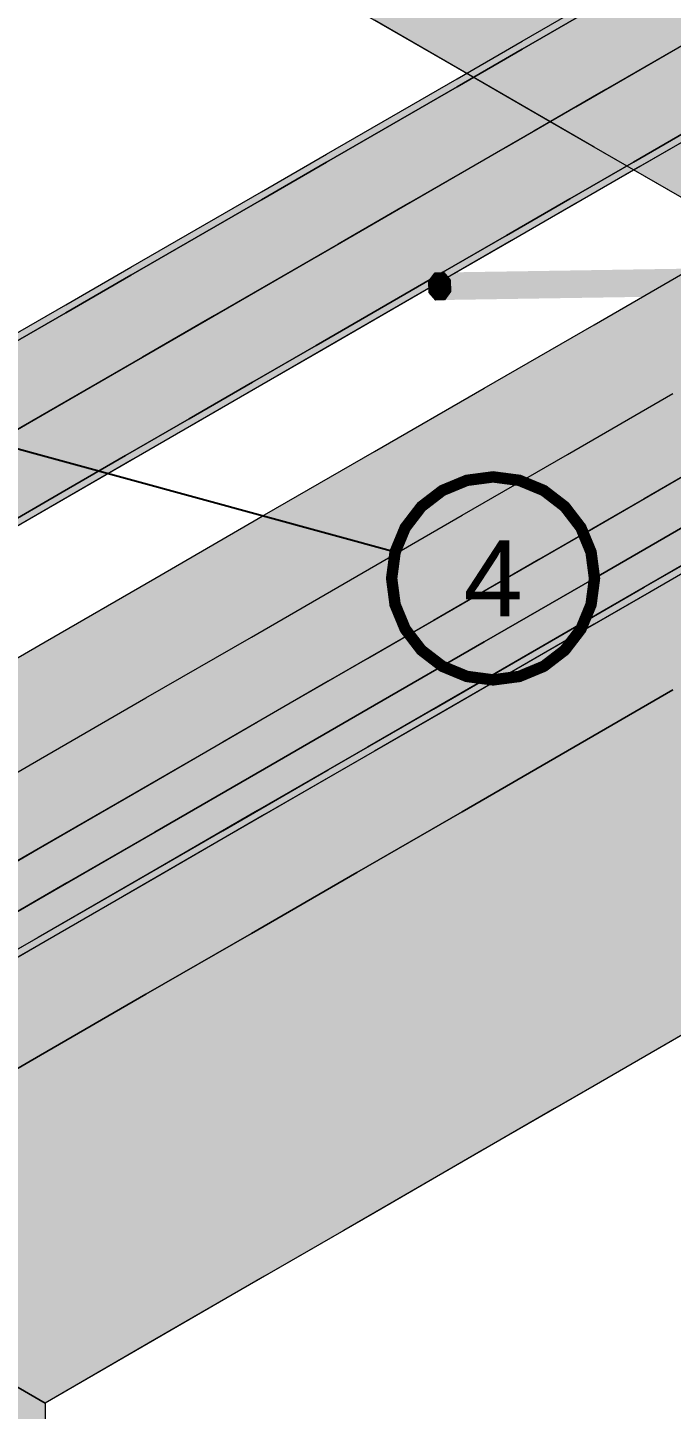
# Model space of a CAD drawing. Header units: metres. Extents: x 349021 to 349543, y 9281040 to 9281959.
# Drawn here: x 349207.311 to 349207.565, y 9281043.532 to 9281044.077 of the extents above; entities that cross this region are included whole.
import ezdxf
from ezdxf.enums import TextEntityAlignment as Align

# ---------------------------------------------------------------- set-up
doc = ezdxf.new("R2010")
doc.units = ezdxf.units.M
doc.header["$LTSCALE"] = 0.25
doc.layers.add('ISO-3D', color=7, linetype='CONTINUOUS', lineweight=13)
doc.layers.add('ISO-3D-ARISTAS', color=250, linetype='CONTINUOUS', lineweight=13)
doc.layers.add('LLAMADAS-NUM', color=30, linetype='CONTINUOUS', lineweight=25, true_color=0xc05014)
doc.styles.get("Standard").update_dxf_attribs({"font": 'arial.ttf'})

msp = doc.modelspace()

# ---------------------------------------------------------------- linework, layer by layer
at = {"layer": 'ISO-3D', "true_color": 0x9e9d98}
for points in [[(349207.47596, 9281044.06397), (349207.43441, 9281044.08797), (349207.47596, 9281044.10897), (349207.43441, 9281044.13297)], [(349207.55908, 9281044.06099), (349207.51752, 9281044.08498), (349207.55908, 9281044.10599), (349207.51752, 9281044.12998)], [(349207.51752, 9281044.03998), (349207.47596, 9281044.06397), (349207.51752, 9281044.08498), (349207.47596, 9281044.10897)], [(349207.60063, 9281044.037), (349207.55908, 9281044.06099), (349207.60063, 9281044.082), (349207.55908, 9281044.10599)], [(349207.55908, 9281044.01599), (349207.51752, 9281044.03998), (349207.55908, 9281044.06099), (349207.51752, 9281044.08498)], [(349207.60063, 9281043.992), (349207.55908, 9281044.01599), (349207.60063, 9281044.037), (349207.55908, 9281044.06099)], [(349207.3183, 9281043.49), (349207.28943, 9281043.50667), (349207.3183, 9281043.535), (349207.28943, 9281043.55167)]]:
    msp.add_solid(points, dxfattribs=at)
at = {"layer": 'ISO-3D', "true_color": 0xb0aea8}
for points in [[(349207.55646, 9281044.0925), (349207.52398, 9281044.07375), (349207.51316, 9281044.1175), (349207.48068, 9281044.09875)], [(349207.63224, 9281044.08625), (349207.59976, 9281044.0675), (349207.58893, 9281044.11125), (349207.55646, 9281044.0925)], [(349207.52398, 9281044.07375), (349207.49151, 9281044.055), (349207.48068, 9281044.09875), (349207.44821, 9281044.08)], [(349207.59976, 9281044.0675), (349207.56728, 9281044.04875), (349207.55646, 9281044.0925), (349207.52398, 9281044.07375)], [(349207.56728, 9281044.04875), (349207.53481, 9281044.03), (349207.52398, 9281044.07375), (349207.49151, 9281044.055)], [(349207.61058, 9281044.02375), (349207.57811, 9281044.005), (349207.56728, 9281044.04875), (349207.53481, 9281044.03)], [(349207.60698, 9281043.96833), (349207.56368, 9281043.94333), (349207.57811, 9281043.985), (349207.53481, 9281043.96)], [(349207.63584, 9281043.95167), (349207.59254, 9281043.92667), (349207.60698, 9281043.96833), (349207.56368, 9281043.94333)], [(349207.56368, 9281043.94333), (349207.52037, 9281043.91833), (349207.53481, 9281043.96), (349207.49151, 9281043.935)], [(349207.59254, 9281043.92667), (349207.54924, 9281043.90167), (349207.56368, 9281043.94333), (349207.52037, 9281043.91833)], [(349207.52037, 9281043.91833), (349207.47707, 9281043.89333), (349207.49151, 9281043.935), (349207.44821, 9281043.91)], [(349207.59614, 9281043.91541), (349207.55458, 9281043.89142), (349207.56589, 9281043.93287), (349207.52434, 9281043.90888)], [(349207.62141, 9281043.91), (349207.57811, 9281043.885), (349207.59254, 9281043.92667), (349207.54924, 9281043.90167)], [(349207.54924, 9281043.90167), (349207.50594, 9281043.87667), (349207.52037, 9281043.91833), (349207.47707, 9281043.89333)], [(349207.47707, 9281043.89333), (349207.43377, 9281043.86833), (349207.44821, 9281043.91), (349207.4049, 9281043.885)], [(349207.55458, 9281043.89142), (349207.51303, 9281043.86742), (349207.52434, 9281043.90888), (349207.48278, 9281043.88489)], [(349207.57811, 9281043.885), (349207.53481, 9281043.86), (349207.54924, 9281043.90167), (349207.50594, 9281043.87667)], [(349207.50594, 9281043.87667), (349207.46264, 9281043.85167), (349207.47707, 9281043.89333), (349207.43377, 9281043.86833)], [(349207.43377, 9281043.86833), (349207.39047, 9281043.84333), (349207.4049, 9281043.885), (349207.3616, 9281043.86)], [(349207.51303, 9281043.86742), (349207.47147, 9281043.84343), (349207.48278, 9281043.88489), (349207.44122, 9281043.86089)], [(349207.59889, 9281043.8789), (349207.55733, 9281043.8549), (349207.59614, 9281043.88048), (349207.55458, 9281043.85649)], [(349207.53481, 9281043.86), (349207.49151, 9281043.835), (349207.50594, 9281043.87667), (349207.46264, 9281043.85167)], [(349207.46264, 9281043.85167), (349207.41934, 9281043.82667), (349207.43377, 9281043.86833), (349207.39047, 9281043.84333)], [(349207.39047, 9281043.84333), (349207.34717, 9281043.81833), (349207.3616, 9281043.86), (349207.3183, 9281043.835)], [(349207.47147, 9281043.84343), (349207.42991, 9281043.81944), (349207.44122, 9281043.86089), (349207.39967, 9281043.8369)], [(349207.49151, 9281043.835), (349207.44821, 9281043.81), (349207.46264, 9281043.85167), (349207.41934, 9281043.82667)], [(349207.55733, 9281043.8549), (349207.51578, 9281043.83091), (349207.55458, 9281043.85649), (349207.51303, 9281043.8325)], [(349207.41934, 9281043.82667), (349207.37604, 9281043.80167), (349207.39047, 9281043.84333), (349207.34717, 9281043.81833)], [(349207.42991, 9281043.81944), (349207.38836, 9281043.79545), (349207.39967, 9281043.8369), (349207.35811, 9281043.81291)], [(349207.34717, 9281043.81833), (349207.30387, 9281043.79333), (349207.3183, 9281043.835), (349207.275, 9281043.81)], [(349207.51578, 9281043.83091), (349207.47422, 9281043.80692), (349207.51303, 9281043.8325), (349207.47147, 9281043.80851)], [(349207.44821, 9281043.81), (349207.4049, 9281043.785), (349207.41934, 9281043.82667), (349207.37604, 9281043.80167)], [(349207.37604, 9281043.80167), (349207.33274, 9281043.77667), (349207.34717, 9281043.81833), (349207.30387, 9281043.79333)], [(349207.60576, 9281043.79303), (349207.5642, 9281043.76904), (349207.56589, 9281043.81605), (349207.52434, 9281043.79205)], [(349207.38836, 9281043.79545), (349207.3468, 9281043.77145), (349207.35811, 9281043.81291), (349207.31656, 9281043.78892)], [(349207.47422, 9281043.80692), (349207.43266, 9281043.78293), (349207.47147, 9281043.80851), (349207.42991, 9281043.78451)], [(349207.4049, 9281043.785), (349207.3616, 9281043.76), (349207.37604, 9281043.80167), (349207.33274, 9281043.77667)], [(349207.33274, 9281043.77667), (349207.29809, 9281043.75667), (349207.30387, 9281043.79333), (349207.26923, 9281043.77333)], [(349207.5642, 9281043.76904), (349207.52265, 9281043.74504), (349207.52434, 9281043.79205), (349207.48278, 9281043.76806)], [(349207.64562, 9281043.77001), (349207.60407, 9281043.74602), (349207.60576, 9281043.79303), (349207.5642, 9281043.76904)], [(349207.3468, 9281043.77145), (349207.30525, 9281043.74746), (349207.31656, 9281043.78892), (349207.275, 9281043.76492)], [(349207.43266, 9281043.78293), (349207.39111, 9281043.75893), (349207.42991, 9281043.78451), (349207.38836, 9281043.76052)], [(349207.3616, 9281043.76), (349207.32696, 9281043.74), (349207.33274, 9281043.77667), (349207.29809, 9281043.75667)], [(349207.52265, 9281043.74504), (349207.48109, 9281043.72105), (349207.48278, 9281043.76806), (349207.44122, 9281043.74407)], [(349207.60407, 9281043.74602), (349207.56251, 9281043.72203), (349207.5642, 9281043.76904), (349207.52265, 9281043.74504)], [(349207.39111, 9281043.75893), (349207.34955, 9281043.73494), (349207.38836, 9281043.76052), (349207.3468, 9281043.73653)], [(349207.32696, 9281043.74), (349207.29232, 9281043.72), (349207.29809, 9281043.75667), (349207.26345, 9281043.73667)], [(349207.48109, 9281043.72105), (349207.43953, 9281043.69706), (349207.44122, 9281043.74407), (349207.39967, 9281043.72008)], [(349207.56251, 9281043.72203), (349207.52096, 9281043.69804), (349207.52265, 9281043.74504), (349207.48109, 9281043.72105)], [(349207.64393, 9281043.723), (349207.60238, 9281043.69901), (349207.60407, 9281043.74602), (349207.56251, 9281043.72203)], [(349207.34955, 9281043.73494), (349207.308, 9281043.71095), (349207.3468, 9281043.73653), (349207.30525, 9281043.71254)], [(349207.52096, 9281043.69804), (349207.4794, 9281043.67404), (349207.48109, 9281043.72105), (349207.43953, 9281043.69706)], [(349207.60238, 9281043.69901), (349207.56082, 9281043.67502), (349207.56251, 9281043.72203), (349207.52096, 9281043.69804)], [(349207.43953, 9281043.69706), (349207.39798, 9281043.67307), (349207.39967, 9281043.72008), (349207.35811, 9281043.69608)], [(349207.39798, 9281043.67307), (349207.35642, 9281043.64908), (349207.35811, 9281043.69608), (349207.31656, 9281043.67209)], [(349207.4794, 9281043.67404), (349207.43784, 9281043.65005), (349207.43953, 9281043.69706), (349207.39798, 9281043.67307)], [(349207.56082, 9281043.67502), (349207.51927, 9281043.65103), (349207.52096, 9281043.69804), (349207.4794, 9281043.67404)], [(349207.35642, 9281043.64908), (349207.31487, 9281043.62508), (349207.31656, 9281043.67209), (349207.275, 9281043.6481)], [(349207.43784, 9281043.65005), (349207.39629, 9281043.62606), (349207.39798, 9281043.67307), (349207.35642, 9281043.64908)], [(349207.51927, 9281043.65103), (349207.47771, 9281043.62703), (349207.4794, 9281043.67404), (349207.43784, 9281043.65005)], [(349207.47771, 9281043.62703), (349207.43615, 9281043.60304), (349207.43784, 9281043.65005), (349207.39629, 9281043.62606)], [(349207.31487, 9281043.62508), (349207.27672, 9281043.60306), (349207.275, 9281043.6481), (349207.23685, 9281043.62607)], [(349207.39629, 9281043.62606), (349207.35473, 9281043.60207), (349207.35642, 9281043.64908), (349207.31487, 9281043.62508)], [(349207.35473, 9281043.60207), (349207.31658, 9281043.58004), (349207.31487, 9281043.62508), (349207.27672, 9281043.60306)], [(349207.43615, 9281043.60304), (349207.3946, 9281043.57905), (349207.39629, 9281043.62606), (349207.35473, 9281043.60207)], [(349207.31658, 9281043.58004), (349207.27844, 9281043.55802), (349207.27672, 9281043.60306), (349207.23857, 9281043.58103)], [(349207.3946, 9281043.57905), (349207.35645, 9281043.55702), (349207.35473, 9281043.60207), (349207.31658, 9281043.58004)], [(349207.35645, 9281043.55702), (349207.3183, 9281043.535), (349207.31658, 9281043.58004), (349207.27844, 9281043.55802)]]:
    msp.add_solid(points, dxfattribs=at)
at = {"layer": 'ISO-3D', "true_color": 0x2b2e35}
for points in [[(349207.5731, 9281044.08957), (349207.54737, 9281044.07472), (349207.55798, 9281044.0983), (349207.53225, 9281044.08345)], [(349207.59097, 9281044.08243), (349207.56525, 9281044.06757), (349207.57447, 9281044.09195), (349207.54875, 9281044.0771)], [(349207.54875, 9281044.0771), (349207.52302, 9281044.06225), (349207.53225, 9281044.08662), (349207.50653, 9281044.07177)], [(349207.58822, 9281044.08084), (349207.5625, 9281044.06599), (349207.5731, 9281044.08957), (349207.54737, 9281044.07472)], [(349207.54737, 9281044.07472), (349207.52165, 9281044.05987), (349207.53225, 9281044.08345), (349207.50653, 9281044.0686)], [(349207.56525, 9281044.06757), (349207.53952, 9281044.05272), (349207.54875, 9281044.0771), (349207.52302, 9281044.06225)], [(349207.52302, 9281044.06225), (349207.4973, 9281044.04739), (349207.50653, 9281044.07177), (349207.4808, 9281044.05692)], [(349207.5625, 9281044.06599), (349207.53677, 9281044.05113), (349207.54737, 9281044.07472), (349207.52165, 9281044.05987)], [(349207.52165, 9281044.05987), (349207.49592, 9281044.04501), (349207.50653, 9281044.0686), (349207.4808, 9281044.05374)], [(349207.53677, 9281044.05113), (349207.51105, 9281044.03628), (349207.52165, 9281044.05987), (349207.49592, 9281044.04501)], [(349207.53952, 9281044.05272), (349207.5138, 9281044.03787), (349207.52302, 9281044.06225), (349207.4973, 9281044.04739)], [(349207.4973, 9281044.04739), (349207.47157, 9281044.03254), (349207.4808, 9281044.05692), (349207.45508, 9281044.04207)], [(349207.49592, 9281044.04501), (349207.4702, 9281044.03016), (349207.4808, 9281044.05374), (349207.45508, 9281044.03889)], [(349207.51105, 9281044.03628), (349207.48532, 9281044.02143), (349207.49592, 9281044.04501), (349207.4702, 9281044.03016)], [(349207.5138, 9281044.03787), (349207.48807, 9281044.02302), (349207.4973, 9281044.04739), (349207.47157, 9281044.03254)], [(349207.47157, 9281044.03254), (349207.44585, 9281044.01769), (349207.45508, 9281044.04207), (349207.42935, 9281044.02721)], [(349207.4702, 9281044.03016), (349207.44447, 9281044.01531), (349207.45508, 9281044.03889), (349207.42935, 9281044.02404)], [(349207.57811, 9281044.0369), (349207.55308, 9281044.02245), (349207.57536, 9281044.03849), (349207.55033, 9281044.02404)], [(349207.48807, 9281044.02302), (349207.46235, 9281044.00816), (349207.47157, 9281044.03254), (349207.44585, 9281044.01769)], [(349207.44585, 9281044.01769), (349207.42012, 9281044.00284), (349207.42935, 9281044.02721), (349207.40363, 9281044.01236)], [(349207.48532, 9281044.02143), (349207.4596, 9281044.00658), (349207.4702, 9281044.03016), (349207.44447, 9281044.01531)], [(349207.44447, 9281044.01531), (349207.41875, 9281044.00046), (349207.42935, 9281044.02404), (349207.40363, 9281044.00919)], [(349207.55308, 9281044.02245), (349207.52805, 9281044.008), (349207.55033, 9281044.02404), (349207.5253, 9281044.00959)], [(349207.4596, 9281044.00658), (349207.43387, 9281043.99172), (349207.44447, 9281044.01531), (349207.41875, 9281044.00046)], [(349207.46235, 9281044.00816), (349207.43662, 9281043.99331), (349207.44585, 9281044.01769), (349207.42012, 9281044.00284)], [(349207.42012, 9281044.00284), (349207.3944, 9281043.98798), (349207.40363, 9281044.01236), (349207.3779, 9281043.99751)], [(349207.52805, 9281044.008), (349207.50302, 9281043.99355), (349207.5253, 9281044.00959), (349207.50027, 9281043.99513)], [(349207.41875, 9281044.00046), (349207.39302, 9281043.9856), (349207.40363, 9281044.00919), (349207.3779, 9281043.99433)], [(349207.43387, 9281043.99172), (349207.40815, 9281043.97687), (349207.41875, 9281044.00046), (349207.39302, 9281043.9856)], [(349207.43662, 9281043.99331), (349207.4109, 9281043.97846), (349207.42012, 9281044.00284), (349207.3944, 9281043.98798)], [(349207.3944, 9281043.98798), (349207.36867, 9281043.97313), (349207.3779, 9281043.99751), (349207.35218, 9281043.98266)], [(349207.39302, 9281043.9856), (349207.3673, 9281043.97075), (349207.3779, 9281043.99433), (349207.35218, 9281043.97948)], [(349207.50302, 9281043.99355), (349207.47799, 9281043.9791), (349207.50027, 9281043.99513), (349207.47524, 9281043.98068)], [(349207.4109, 9281043.97846), (349207.38517, 9281043.96361), (349207.3944, 9281043.98798), (349207.36867, 9281043.97313)], [(349207.36867, 9281043.97313), (349207.34295, 9281043.95828), (349207.35218, 9281043.98266), (349207.32645, 9281043.9678)], [(349207.40815, 9281043.97687), (349207.38242, 9281043.96202), (349207.39302, 9281043.9856), (349207.3673, 9281043.97075)], [(349207.3673, 9281043.97075), (349207.34157, 9281043.9559), (349207.35218, 9281043.97948), (349207.32645, 9281043.96463)], [(349207.47799, 9281043.9791), (349207.45296, 9281043.96464), (349207.47524, 9281043.98068), (349207.45021, 9281043.96623)], [(349207.38517, 9281043.96361), (349207.35945, 9281043.94875), (349207.36867, 9281043.97313), (349207.34295, 9281043.95828)], [(349207.34295, 9281043.95828), (349207.31722, 9281043.94343), (349207.32645, 9281043.9678), (349207.30073, 9281043.95295)], [(349207.38242, 9281043.96202), (349207.3567, 9281043.94717), (349207.3673, 9281043.97075), (349207.34157, 9281043.9559)], [(349207.45296, 9281043.96464), (349207.42793, 9281043.95019), (349207.45021, 9281043.96623), (349207.42518, 9281043.95178)], [(349207.34157, 9281043.9559), (349207.31585, 9281043.94105), (349207.32645, 9281043.96463), (349207.30073, 9281043.94978)], [(349207.3567, 9281043.94717), (349207.33097, 9281043.93231), (349207.34157, 9281043.9559), (349207.31585, 9281043.94105)], [(349207.35945, 9281043.94875), (349207.33372, 9281043.9339), (349207.34295, 9281043.95828), (349207.31722, 9281043.94343)], [(349207.31722, 9281043.94343), (349207.2915, 9281043.92857), (349207.30073, 9281043.95295), (349207.275, 9281043.9381)], [(349207.31585, 9281043.94105), (349207.29012, 9281043.92619), (349207.30073, 9281043.94978), (349207.275, 9281043.93492)], [(349207.42793, 9281043.95019), (349207.4029, 9281043.93574), (349207.42518, 9281043.95178), (349207.40015, 9281043.93733)], [(349207.33097, 9281043.93231), (349207.30525, 9281043.91746), (349207.31585, 9281043.94105), (349207.29012, 9281043.92619)], [(349207.33372, 9281043.9339), (349207.308, 9281043.91905), (349207.31722, 9281043.94343), (349207.2915, 9281043.92857)], [(349207.4029, 9281043.93574), (349207.37787, 9281043.92129), (349207.40015, 9281043.93733), (349207.37512, 9281043.92288)], [(349207.37787, 9281043.92129), (349207.35284, 9281043.90684), (349207.37512, 9281043.92288), (349207.35009, 9281043.90843)], [(349207.35284, 9281043.90684), (349207.32781, 9281043.89239), (349207.35009, 9281043.90843), (349207.32506, 9281043.89398)], [(349207.32781, 9281043.89239), (349207.30278, 9281043.87794), (349207.32506, 9281043.89398), (349207.30003, 9281043.87953)]]:
    msp.add_solid(points, dxfattribs=at)
at = {"layer": 'ISO-3D', "true_color": 0x22252b}
for points in [[(349207.53225, 9281044.08345), (349207.50653, 9281044.0686), (349207.53225, 9281044.08662), (349207.50653, 9281044.07177)], [(349207.57811, 9281044.07182), (349207.55285, 9281044.05724), (349207.57811, 9281044.075), (349207.55285, 9281044.06042)], [(349207.50653, 9281044.0686), (349207.4808, 9281044.05374), (349207.50653, 9281044.07177), (349207.4808, 9281044.05692)], [(349207.57536, 9281044.05595), (349207.55033, 9281044.0415), (349207.57536, 9281044.07341), (349207.55033, 9281044.05896)], [(349207.57811, 9281044.05436), (349207.55285, 9281044.03978), (349207.57811, 9281044.07182), (349207.55285, 9281044.05724)], [(349207.55033, 9281044.0415), (349207.5253, 9281044.02705), (349207.55033, 9281044.05896), (349207.5253, 9281044.04451)], [(349207.55285, 9281044.05724), (349207.52759, 9281044.04266), (349207.55285, 9281044.06042), (349207.52759, 9281044.04583)], [(349207.4808, 9281044.05374), (349207.45508, 9281044.03889), (349207.4808, 9281044.05692), (349207.45508, 9281044.04207)], [(349207.55285, 9281044.03978), (349207.52759, 9281044.0252), (349207.55285, 9281044.05724), (349207.52759, 9281044.04266)], [(349207.57536, 9281044.03849), (349207.55033, 9281044.02404), (349207.57536, 9281044.05595), (349207.55033, 9281044.0415)], [(349207.57811, 9281044.0369), (349207.55285, 9281044.02232), (349207.57811, 9281044.05436), (349207.55285, 9281044.03978)], [(349207.5253, 9281044.02705), (349207.50027, 9281044.0126), (349207.5253, 9281044.04451), (349207.50027, 9281044.03006)], [(349207.52759, 9281044.04266), (349207.50233, 9281044.02807), (349207.52759, 9281044.04583), (349207.50233, 9281044.03125)], [(349207.52759, 9281044.0252), (349207.50233, 9281044.01061), (349207.52759, 9281044.04266), (349207.50233, 9281044.02807)], [(349207.45508, 9281044.03889), (349207.42935, 9281044.02404), (349207.45508, 9281044.04207), (349207.42935, 9281044.02721)], [(349207.55033, 9281044.02404), (349207.5253, 9281044.00959), (349207.55033, 9281044.0415), (349207.5253, 9281044.02705)], [(349207.55285, 9281044.02232), (349207.52759, 9281044.00773), (349207.55285, 9281044.03978), (349207.52759, 9281044.0252)], [(349207.50233, 9281044.02807), (349207.47707, 9281044.01349), (349207.50233, 9281044.03125), (349207.47707, 9281044.01667)], [(349207.42935, 9281044.02404), (349207.40363, 9281044.00919), (349207.42935, 9281044.02721), (349207.40363, 9281044.01236)], [(349207.50027, 9281044.0126), (349207.47524, 9281043.99815), (349207.50027, 9281044.03006), (349207.47524, 9281044.01561)], [(349207.50233, 9281044.01061), (349207.47707, 9281043.99603), (349207.50233, 9281044.02807), (349207.47707, 9281044.01349)], [(349207.5253, 9281044.00959), (349207.50027, 9281043.99513), (349207.5253, 9281044.02705), (349207.50027, 9281044.0126)], [(349207.52759, 9281044.00773), (349207.50233, 9281043.99315), (349207.52759, 9281044.0252), (349207.50233, 9281044.01061)], [(349207.47524, 9281043.99815), (349207.45021, 9281043.98369), (349207.47524, 9281044.01561), (349207.45021, 9281044.00116)], [(349207.47707, 9281044.01349), (349207.45181, 9281043.99891), (349207.47707, 9281044.01667), (349207.45181, 9281044.00208)], [(349207.40363, 9281044.00919), (349207.3779, 9281043.99433), (349207.40363, 9281044.01236), (349207.3779, 9281043.99751)], [(349207.47707, 9281043.99603), (349207.45181, 9281043.98145), (349207.47707, 9281044.01349), (349207.45181, 9281043.99891)], [(349207.50027, 9281043.99513), (349207.47524, 9281043.98068), (349207.50027, 9281044.0126), (349207.47524, 9281043.99815)], [(349207.50233, 9281043.99315), (349207.47707, 9281043.97857), (349207.50233, 9281044.01061), (349207.47707, 9281043.99603)], [(349207.45021, 9281043.98369), (349207.42518, 9281043.96924), (349207.45021, 9281044.00116), (349207.42518, 9281043.98671)], [(349207.45181, 9281043.99891), (349207.42655, 9281043.98432), (349207.45181, 9281044.00208), (349207.42655, 9281043.9875)], [(349207.45181, 9281043.98145), (349207.42655, 9281043.96686), (349207.45181, 9281043.99891), (349207.42655, 9281043.98432)], [(349207.3779, 9281043.99433), (349207.35218, 9281043.97948), (349207.3779, 9281043.99751), (349207.35218, 9281043.98266)], [(349207.47524, 9281043.98068), (349207.45021, 9281043.96623), (349207.47524, 9281043.99815), (349207.45021, 9281043.98369)], [(349207.47707, 9281043.97857), (349207.45181, 9281043.96398), (349207.47707, 9281043.99603), (349207.45181, 9281043.98145)], [(349207.35218, 9281043.97948), (349207.32645, 9281043.96463), (349207.35218, 9281043.98266), (349207.32645, 9281043.9678)], [(349207.42518, 9281043.96924), (349207.40015, 9281043.95479), (349207.42518, 9281043.98671), (349207.40015, 9281043.97226)], [(349207.42655, 9281043.98432), (349207.4013, 9281043.96974), (349207.42655, 9281043.9875), (349207.4013, 9281043.97292)], [(349207.42655, 9281043.96686), (349207.4013, 9281043.95228), (349207.42655, 9281043.98432), (349207.4013, 9281043.96974)], [(349207.45021, 9281043.96623), (349207.42518, 9281043.95178), (349207.45021, 9281043.98369), (349207.42518, 9281043.96924)], [(349207.45181, 9281043.96398), (349207.42655, 9281043.9494), (349207.45181, 9281043.98145), (349207.42655, 9281043.96686)], [(349207.40015, 9281043.95479), (349207.37512, 9281043.94034), (349207.40015, 9281043.97226), (349207.37512, 9281043.9578)], [(349207.4013, 9281043.96974), (349207.37604, 9281043.95516), (349207.4013, 9281043.97292), (349207.37604, 9281043.95833)], [(349207.32645, 9281043.96463), (349207.30073, 9281043.94978), (349207.32645, 9281043.9678), (349207.30073, 9281043.95295)], [(349207.4013, 9281043.95228), (349207.37604, 9281043.9377), (349207.4013, 9281043.96974), (349207.37604, 9281043.95516)], [(349207.42518, 9281043.95178), (349207.40015, 9281043.93733), (349207.42518, 9281043.96924), (349207.40015, 9281043.95479)], [(349207.42655, 9281043.9494), (349207.4013, 9281043.93482), (349207.42655, 9281043.96686), (349207.4013, 9281043.95228)], [(349207.37512, 9281043.94034), (349207.35009, 9281043.92589), (349207.37512, 9281043.9578), (349207.35009, 9281043.94335)], [(349207.37604, 9281043.95516), (349207.35078, 9281043.94057), (349207.37604, 9281043.95833), (349207.35078, 9281043.94375)], [(349207.37604, 9281043.9377), (349207.35078, 9281043.92311), (349207.37604, 9281043.95516), (349207.35078, 9281043.94057)], [(349207.40015, 9281043.93733), (349207.37512, 9281043.92288), (349207.40015, 9281043.95479), (349207.37512, 9281043.94034)], [(349207.4013, 9281043.93482), (349207.37604, 9281043.92023), (349207.4013, 9281043.95228), (349207.37604, 9281043.9377)], [(349207.35009, 9281043.92589), (349207.32506, 9281043.91144), (349207.35009, 9281043.94335), (349207.32506, 9281043.9289)], [(349207.35078, 9281043.94057), (349207.32552, 9281043.92599), (349207.35078, 9281043.94375), (349207.32552, 9281043.92917)], [(349207.35078, 9281043.92311), (349207.32552, 9281043.90853), (349207.35078, 9281043.94057), (349207.32552, 9281043.92599)], [(349207.37512, 9281043.92288), (349207.35009, 9281043.90843), (349207.37512, 9281043.94034), (349207.35009, 9281043.92589)], [(349207.37604, 9281043.92023), (349207.35078, 9281043.90565), (349207.37604, 9281043.9377), (349207.35078, 9281043.92311)], [(349207.32506, 9281043.91144), (349207.30003, 9281043.89699), (349207.32506, 9281043.9289), (349207.30003, 9281043.91445)], [(349207.32552, 9281043.92599), (349207.30026, 9281043.91141), (349207.32552, 9281043.92917), (349207.30026, 9281043.91458)], [(349207.32552, 9281043.90853), (349207.30026, 9281043.89395), (349207.32552, 9281043.92599), (349207.30026, 9281043.91141)], [(349207.35009, 9281043.90843), (349207.32506, 9281043.89398), (349207.35009, 9281043.92589), (349207.32506, 9281043.91144)], [(349207.35078, 9281043.90565), (349207.32552, 9281043.89107), (349207.35078, 9281043.92311), (349207.32552, 9281043.90853)], [(349207.32506, 9281043.89398), (349207.30003, 9281043.87953), (349207.32506, 9281043.91144), (349207.30003, 9281043.89699)], [(349207.32552, 9281043.89107), (349207.30026, 9281043.87648), (349207.32552, 9281043.90853), (349207.30026, 9281043.89395)]]:
    msp.add_solid(points, dxfattribs=at)
at = {"layer": 'ISO-3D', "true_color": 0x8e8d88}
for points in [[(349207.57811, 9281043.935), (349207.53481, 9281043.91), (349207.57811, 9281043.985), (349207.53481, 9281043.96)], [(349207.53481, 9281043.91), (349207.49151, 9281043.885), (349207.53481, 9281043.96), (349207.49151, 9281043.935)], [(349207.49151, 9281043.885), (349207.44821, 9281043.86), (349207.49151, 9281043.935), (349207.44821, 9281043.91)], [(349207.57811, 9281043.885), (349207.53481, 9281043.86), (349207.57811, 9281043.935), (349207.53481, 9281043.91)], [(349207.56589, 9281043.89795), (349207.52434, 9281043.87395), (349207.56589, 9281043.93287), (349207.52434, 9281043.90888)], [(349207.44821, 9281043.86), (349207.4049, 9281043.835), (349207.44821, 9281043.91), (349207.4049, 9281043.885)], [(349207.52434, 9281043.87395), (349207.48278, 9281043.84996), (349207.52434, 9281043.90888), (349207.48278, 9281043.88489)], [(349207.53481, 9281043.86), (349207.49151, 9281043.835), (349207.53481, 9281043.91), (349207.49151, 9281043.885)], [(349207.57536, 9281043.86849), (349207.53206, 9281043.84349), (349207.57536, 9281043.90341), (349207.53206, 9281043.87841)], [(349207.56589, 9281043.857), (349207.52434, 9281043.833), (349207.56589, 9281043.89795), (349207.52434, 9281043.87395)], [(349207.4049, 9281043.835), (349207.3616, 9281043.81), (349207.4049, 9281043.885), (349207.3616, 9281043.86)], [(349207.48278, 9281043.84996), (349207.44122, 9281043.82597), (349207.48278, 9281043.88489), (349207.44122, 9281043.86089)], [(349207.49151, 9281043.835), (349207.44821, 9281043.81), (349207.49151, 9281043.885), (349207.44821, 9281043.86)], [(349207.57811, 9281043.8669), (349207.53481, 9281043.8419), (349207.57811, 9281043.885), (349207.53481, 9281043.86)], [(349207.57811, 9281043.835), (349207.53481, 9281043.81), (349207.57811, 9281043.885), (349207.53481, 9281043.86)], [(349207.52434, 9281043.833), (349207.48278, 9281043.80901), (349207.52434, 9281043.87395), (349207.48278, 9281043.84996)], [(349207.53206, 9281043.84349), (349207.48876, 9281043.81849), (349207.53206, 9281043.87841), (349207.48876, 9281043.85341)], [(349207.3616, 9281043.81), (349207.3183, 9281043.785), (349207.3616, 9281043.86), (349207.3183, 9281043.835)], [(349207.44122, 9281043.82597), (349207.39967, 9281043.80198), (349207.44122, 9281043.86089), (349207.39967, 9281043.8369)], [(349207.44821, 9281043.81), (349207.4049, 9281043.785), (349207.44821, 9281043.86), (349207.4049, 9281043.835)], [(349207.53481, 9281043.8419), (349207.49151, 9281043.8169), (349207.53481, 9281043.86), (349207.49151, 9281043.835)], [(349207.53481, 9281043.81), (349207.49151, 9281043.785), (349207.53481, 9281043.86), (349207.49151, 9281043.835)], [(349207.56589, 9281043.81605), (349207.52434, 9281043.79205), (349207.56589, 9281043.857), (349207.52434, 9281043.833)], [(349207.48876, 9281043.81849), (349207.44546, 9281043.79349), (349207.48876, 9281043.85341), (349207.44546, 9281043.82841)], [(349207.48278, 9281043.80901), (349207.44122, 9281043.78502), (349207.48278, 9281043.84996), (349207.44122, 9281043.82597)], [(349207.39967, 9281043.80198), (349207.35811, 9281043.77798), (349207.39967, 9281043.8369), (349207.35811, 9281043.81291)], [(349207.3183, 9281043.785), (349207.275, 9281043.76), (349207.3183, 9281043.835), (349207.275, 9281043.81)], [(349207.4049, 9281043.785), (349207.3616, 9281043.76), (349207.4049, 9281043.835), (349207.3616, 9281043.81)], [(349207.49151, 9281043.8169), (349207.44821, 9281043.7919), (349207.49151, 9281043.835), (349207.44821, 9281043.81)], [(349207.49151, 9281043.785), (349207.44821, 9281043.76), (349207.49151, 9281043.835), (349207.44821, 9281043.81)], [(349207.52434, 9281043.79205), (349207.48278, 9281043.76806), (349207.52434, 9281043.833), (349207.48278, 9281043.80901)], [(349207.57811, 9281043.785), (349207.53481, 9281043.76), (349207.57811, 9281043.835), (349207.53481, 9281043.81)], [(349207.44122, 9281043.78502), (349207.39967, 9281043.76103), (349207.44122, 9281043.82597), (349207.39967, 9281043.80198)], [(349207.44546, 9281043.79349), (349207.40215, 9281043.76849), (349207.44546, 9281043.82841), (349207.40215, 9281043.80341)], [(349207.35811, 9281043.77798), (349207.31656, 9281043.75399), (349207.35811, 9281043.81291), (349207.31656, 9281043.78892)], [(349207.3616, 9281043.76), (349207.3183, 9281043.735), (349207.3616, 9281043.81), (349207.3183, 9281043.785)], [(349207.44821, 9281043.7919), (349207.4049, 9281043.7669), (349207.44821, 9281043.81), (349207.4049, 9281043.785)], [(349207.44821, 9281043.76), (349207.4049, 9281043.735), (349207.44821, 9281043.81), (349207.4049, 9281043.785)], [(349207.48278, 9281043.76806), (349207.44122, 9281043.74407), (349207.48278, 9281043.80901), (349207.44122, 9281043.78502)], [(349207.53481, 9281043.76), (349207.49151, 9281043.735), (349207.53481, 9281043.81), (349207.49151, 9281043.785)], [(349207.40215, 9281043.76849), (349207.35885, 9281043.74349), (349207.40215, 9281043.80341), (349207.35885, 9281043.77841)], [(349207.39967, 9281043.76103), (349207.35811, 9281043.73703), (349207.39967, 9281043.80198), (349207.35811, 9281043.77798)], [(349207.31656, 9281043.75399), (349207.275, 9281043.73), (349207.31656, 9281043.78892), (349207.275, 9281043.76492)], [(349207.3183, 9281043.735), (349207.275, 9281043.71), (349207.3183, 9281043.785), (349207.275, 9281043.76)], [(349207.4049, 9281043.7669), (349207.3616, 9281043.7419), (349207.4049, 9281043.785), (349207.3616, 9281043.76)], [(349207.4049, 9281043.735), (349207.3616, 9281043.71), (349207.4049, 9281043.785), (349207.3616, 9281043.76)], [(349207.44122, 9281043.74407), (349207.39967, 9281043.72008), (349207.44122, 9281043.78502), (349207.39967, 9281043.76103)], [(349207.49151, 9281043.735), (349207.44821, 9281043.71), (349207.49151, 9281043.785), (349207.44821, 9281043.76)], [(349207.57811, 9281043.7669), (349207.53481, 9281043.7419), (349207.57811, 9281043.785), (349207.53481, 9281043.76)], [(349207.35885, 9281043.74349), (349207.31555, 9281043.71849), (349207.35885, 9281043.77841), (349207.31555, 9281043.75341)], [(349207.35811, 9281043.73703), (349207.31656, 9281043.71304), (349207.35811, 9281043.77798), (349207.31656, 9281043.75399)], [(349207.57811, 9281043.72595), (349207.53481, 9281043.70095), (349207.57811, 9281043.7669), (349207.53481, 9281043.7419)], [(349207.3616, 9281043.7419), (349207.3183, 9281043.7169), (349207.3616, 9281043.76), (349207.3183, 9281043.735)], [(349207.3616, 9281043.71), (349207.3183, 9281043.685), (349207.3616, 9281043.76), (349207.3183, 9281043.735)], [(349207.39967, 9281043.72008), (349207.35811, 9281043.69608), (349207.39967, 9281043.76103), (349207.35811, 9281043.73703)], [(349207.44821, 9281043.71), (349207.4049, 9281043.685), (349207.44821, 9281043.76), (349207.4049, 9281043.735)], [(349207.53481, 9281043.7419), (349207.49151, 9281043.7169), (349207.53481, 9281043.76), (349207.49151, 9281043.735)], [(349207.31656, 9281043.71304), (349207.275, 9281043.68905), (349207.31656, 9281043.75399), (349207.275, 9281043.73)], [(349207.31555, 9281043.71849), (349207.27225, 9281043.69349), (349207.31555, 9281043.75341), (349207.27225, 9281043.72841)], [(349207.53481, 9281043.70095), (349207.49151, 9281043.67595), (349207.53481, 9281043.7419), (349207.49151, 9281043.7169)], [(349207.3183, 9281043.7169), (349207.275, 9281043.6919), (349207.3183, 9281043.735), (349207.275, 9281043.71)], [(349207.3183, 9281043.685), (349207.28583, 9281043.66625), (349207.3183, 9281043.735), (349207.28583, 9281043.71625)], [(349207.35811, 9281043.69608), (349207.31656, 9281043.67209), (349207.35811, 9281043.73703), (349207.31656, 9281043.71304)], [(349207.4049, 9281043.685), (349207.3616, 9281043.66), (349207.4049, 9281043.735), (349207.3616, 9281043.71)], [(349207.49151, 9281043.7169), (349207.44821, 9281043.6919), (349207.49151, 9281043.735), (349207.44821, 9281043.71)], [(349207.57811, 9281043.685), (349207.53481, 9281043.66), (349207.57811, 9281043.72595), (349207.53481, 9281043.70095)], [(349207.49151, 9281043.67595), (349207.44821, 9281043.65095), (349207.49151, 9281043.7169), (349207.44821, 9281043.6919)], [(349207.31656, 9281043.67209), (349207.275, 9281043.6481), (349207.31656, 9281043.71304), (349207.275, 9281043.68905)], [(349207.3616, 9281043.66), (349207.3183, 9281043.635), (349207.3616, 9281043.71), (349207.3183, 9281043.685)], [(349207.44821, 9281043.6919), (349207.4049, 9281043.6669), (349207.44821, 9281043.71), (349207.4049, 9281043.685)], [(349207.53481, 9281043.66), (349207.49151, 9281043.635), (349207.53481, 9281043.70095), (349207.49151, 9281043.67595)], [(349207.44821, 9281043.65095), (349207.4049, 9281043.62595), (349207.44821, 9281043.6919), (349207.4049, 9281043.6669)], [(349207.3183, 9281043.635), (349207.28583, 9281043.61625), (349207.3183, 9281043.685), (349207.28583, 9281043.66625)], [(349207.4049, 9281043.6669), (349207.3616, 9281043.6419), (349207.4049, 9281043.685), (349207.3616, 9281043.66)], [(349207.49151, 9281043.635), (349207.44821, 9281043.61), (349207.49151, 9281043.67595), (349207.44821, 9281043.65095)], [(349207.4049, 9281043.62595), (349207.3616, 9281043.60095), (349207.4049, 9281043.6669), (349207.3616, 9281043.6419)], [(349207.3616, 9281043.6419), (349207.3183, 9281043.6169), (349207.3616, 9281043.66), (349207.3183, 9281043.635)], [(349207.44821, 9281043.61), (349207.4049, 9281043.585), (349207.44821, 9281043.65095), (349207.4049, 9281043.62595)], [(349207.3616, 9281043.60095), (349207.3183, 9281043.57595), (349207.3616, 9281043.6419), (349207.3183, 9281043.6169)], [(349207.3183, 9281043.6169), (349207.28583, 9281043.59815), (349207.3183, 9281043.635), (349207.28583, 9281043.61625)], [(349207.4049, 9281043.585), (349207.3616, 9281043.56), (349207.4049, 9281043.62595), (349207.3616, 9281043.60095)], [(349207.3183, 9281043.57595), (349207.28583, 9281043.5572), (349207.3183, 9281043.6169), (349207.28583, 9281043.59815)], [(349207.3616, 9281043.56), (349207.3183, 9281043.535), (349207.3616, 9281043.60095), (349207.3183, 9281043.57595)], [(349207.3183, 9281043.535), (349207.28583, 9281043.51625), (349207.3183, 9281043.57595), (349207.28583, 9281043.5572)], [(349207.3183, 9281043.49), (349207.28583, 9281043.47125), (349207.3183, 9281043.535), (349207.28583, 9281043.51625)]]:
    msp.add_solid(points, dxfattribs=at)
at = {"layer": 'ISO-3D', "true_color": 0x5f3c28}
for points in [[(349207.54798, 9281043.98163), (349207.55144, 9281043.98176), (349207.58592, 9281043.98223), (349207.58938, 9281043.98235)], [(349207.4721, 9281043.98044), (349207.47556, 9281043.98057), (349207.51004, 9281043.98104), (349207.5135, 9281043.98116)], [(349207.51004, 9281043.98104), (349207.5135, 9281043.98116), (349207.54798, 9281043.98163), (349207.55144, 9281043.98176)], [(349207.55174, 9281043.97099), (349207.54828, 9281043.97086), (349207.58968, 9281043.97158), (349207.58622, 9281043.97146)], [(349207.47586, 9281043.96979), (349207.4724, 9281043.96967), (349207.5138, 9281043.97039), (349207.51034, 9281043.97027)], [(349207.5138, 9281043.97039), (349207.51034, 9281043.97027), (349207.55174, 9281043.97099), (349207.54828, 9281043.97086)]]:
    msp.add_solid(points, dxfattribs=at)
at = {"layer": 'ISO-3D', "true_color": 0x623e29}
for points in [[(349207.55144, 9281043.98176), (349207.55398, 9281043.97869), (349207.58938, 9281043.98235), (349207.59192, 9281043.97929)], [(349207.47556, 9281043.98057), (349207.4781, 9281043.9775), (349207.5135, 9281043.98116), (349207.51604, 9281043.9781)], [(349207.5135, 9281043.98116), (349207.51604, 9281043.9781), (349207.55144, 9281043.98176), (349207.55398, 9281043.97869)], [(349207.4724, 9281043.96967), (349207.46986, 9281043.97274), (349207.51034, 9281043.97027), (349207.5078, 9281043.97333)], [(349207.51034, 9281043.97027), (349207.5078, 9281043.97333), (349207.54828, 9281043.97086), (349207.54574, 9281043.97393)], [(349207.54828, 9281043.97086), (349207.54574, 9281043.97393), (349207.58622, 9281043.97146), (349207.58368, 9281043.97452)]]:
    msp.add_solid(points, dxfattribs=at)
at = {"layer": 'ISO-3D', "true_color": 0x774c32}
for points in [[(349207.46973, 9281043.9772), (349207.4721, 9281043.98044), (349207.50767, 9281043.9778), (349207.51004, 9281043.98104)], [(349207.50767, 9281043.9778), (349207.51004, 9281043.98104), (349207.54561, 9281043.97839), (349207.54798, 9281043.98163)], [(349207.54561, 9281043.97839), (349207.54798, 9281043.98163), (349207.58355, 9281043.97899), (349207.58592, 9281043.98223)], [(349207.47823, 9281043.97304), (349207.47586, 9281043.96979), (349207.51617, 9281043.97363), (349207.5138, 9281043.97039)], [(349207.51617, 9281043.97363), (349207.5138, 9281043.97039), (349207.55411, 9281043.97423), (349207.55174, 9281043.97099)], [(349207.55411, 9281043.97423), (349207.55174, 9281043.97099), (349207.59205, 9281043.97482), (349207.58968, 9281043.97158)]]:
    msp.add_solid(points, dxfattribs=at)
at = {"layer": 'ISO-3D', "true_color": 0x764b31}
for points in [[(349207.47398, 9281043.97512), (349207.46973, 9281043.9772), (349207.4721, 9281043.98044)], [(349207.47398, 9281043.97512), (349207.46986, 9281043.97274), (349207.46973, 9281043.9772)], [(349207.47398, 9281043.97512), (349207.4721, 9281043.98044), (349207.47556, 9281043.98057)], [(349207.47398, 9281043.97512), (349207.47556, 9281043.98057), (349207.4781, 9281043.9775)], [(349207.47398, 9281043.97512), (349207.4781, 9281043.9775), (349207.47823, 9281043.97304)], [(349207.47398, 9281043.97512), (349207.4724, 9281043.96967), (349207.46986, 9281043.97274)], [(349207.47398, 9281043.97512), (349207.47586, 9281043.96979), (349207.4724, 9281043.96967)], [(349207.47398, 9281043.97512), (349207.47823, 9281043.97304), (349207.47586, 9281043.96979)]]:
    msp.add_solid(points, dxfattribs=at)
at = {"layer": 'ISO-3D', "true_color": 0x784d32}
for points in [[(349207.46986, 9281043.97274), (349207.46973, 9281043.9772), (349207.5078, 9281043.97333), (349207.50767, 9281043.9778)], [(349207.4781, 9281043.9775), (349207.47823, 9281043.97304), (349207.51604, 9281043.9781), (349207.51617, 9281043.97363)], [(349207.5078, 9281043.97333), (349207.50767, 9281043.9778), (349207.54574, 9281043.97393), (349207.54561, 9281043.97839)], [(349207.51604, 9281043.9781), (349207.51617, 9281043.97363), (349207.55398, 9281043.97869), (349207.55411, 9281043.97423)], [(349207.54574, 9281043.97393), (349207.54561, 9281043.97839), (349207.58368, 9281043.97452), (349207.58355, 9281043.97899)], [(349207.55398, 9281043.97869), (349207.55411, 9281043.97423), (349207.59192, 9281043.97929), (349207.59205, 9281043.97482)]]:
    msp.add_solid(points, dxfattribs=at)
at = {"layer": 'ISO-3D-ARISTAS', "color": 250}
for p, q in [((349207.47596, 9281044.06397), (349207.43441, 9281044.08797)), ((349207.50653, 9281044.07177), (349207.53225, 9281044.08662)), ((349207.50653, 9281044.07177), (349207.53225, 9281044.08662)), ((349207.53225, 9281044.08345), (349207.50653, 9281044.0686)), ((349207.50653, 9281044.0686), (349207.53225, 9281044.08345)), ((349207.58822, 9281044.08084), (349207.5625, 9281044.06599)), ((349207.59097, 9281044.08243), (349207.56525, 9281044.06757)), ((349207.49151, 9281044.055), (349207.44821, 9281044.08)), ((349207.55285, 9281044.06042), (349207.57811, 9281044.075)), ((349207.4808, 9281044.05692), (349207.50653, 9281044.07177)), ((349207.4808, 9281044.05692), (349207.50653, 9281044.07177)), ((349207.55033, 9281044.05896), (349207.57536, 9281044.07341)), ((349207.51752, 9281044.03998), (349207.47596, 9281044.06397)), ((349207.50653, 9281044.0686), (349207.4808, 9281044.05374)), ((349207.4808, 9281044.05374), (349207.50653, 9281044.0686)), ((349207.5625, 9281044.06599), (349207.53677, 9281044.05113)), ((349207.56525, 9281044.06757), (349207.53952, 9281044.05272)), ((349207.5253, 9281044.04451), (349207.55033, 9281044.05896)), ((349207.52759, 9281044.04583), (349207.55285, 9281044.06042)), ((349207.45508, 9281044.04207), (349207.4808, 9281044.05692)), ((349207.45508, 9281044.04207), (349207.4808, 9281044.05692)), ((349207.4808, 9281044.05374), (349207.45508, 9281044.03889)), ((349207.45508, 9281044.03889), (349207.4808, 9281044.05374)), ((349207.53481, 9281044.03), (349207.49151, 9281044.055)), ((349207.53677, 9281044.05113), (349207.51105, 9281044.03628)), ((349207.53952, 9281044.05272), (349207.5138, 9281044.03787)), ((349207.50027, 9281044.03006), (349207.5253, 9281044.04451)), ((349207.50233, 9281044.03125), (349207.52759, 9281044.04583)), ((349207.42935, 9281044.02721), (349207.45508, 9281044.04207)), ((349207.42935, 9281044.02721), (349207.45508, 9281044.04207)), ((349207.45508, 9281044.03889), (349207.42935, 9281044.02404)), ((349207.42935, 9281044.02404), (349207.45508, 9281044.03889)), ((349207.5138, 9281044.03787), (349207.48807, 9281044.02302)), ((349207.55908, 9281044.01599), (349207.51752, 9281044.03998)), ((349207.55033, 9281044.02404), (349207.57536, 9281044.03849)), ((349207.57536, 9281044.03849), (349207.55033, 9281044.02404)), ((349207.57811, 9281044.0369), (349207.55285, 9281044.02232)), ((349207.57811, 9281044.0369), (349207.55308, 9281044.02245)), ((349207.47707, 9281044.01667), (349207.50233, 9281044.03125)), ((349207.51105, 9281044.03628), (349207.48532, 9281044.02143)), ((349207.40363, 9281044.01236), (349207.42935, 9281044.02721)), ((349207.40363, 9281044.01236), (349207.42935, 9281044.02721)), ((349207.47524, 9281044.01561), (349207.50027, 9281044.03006)), ((349207.57811, 9281044.005), (349207.53481, 9281044.03)), ((349207.42935, 9281044.02404), (349207.40363, 9281044.00919)), ((349207.40363, 9281044.00919), (349207.42935, 9281044.02404)), ((349207.48532, 9281044.02143), (349207.4596, 9281044.00658)), ((349207.48807, 9281044.02302), (349207.46235, 9281044.00816)), ((349207.5253, 9281044.00959), (349207.55033, 9281044.02404)), ((349207.55033, 9281044.02404), (349207.5253, 9281044.00959)), ((349207.55285, 9281044.02232), (349207.52759, 9281044.00773)), ((349207.55308, 9281044.02245), (349207.52805, 9281044.008)), ((349207.45021, 9281044.00116), (349207.47524, 9281044.01561)), ((349207.45181, 9281044.00208), (349207.47707, 9281044.01667)), ((349207.60063, 9281043.992), (349207.55908, 9281044.01599)), ((349207.3779, 9281043.99751), (349207.40363, 9281044.01236)), ((349207.3779, 9281043.99751), (349207.40363, 9281044.01236)), ((349207.50027, 9281043.99513), (349207.5253, 9281044.00959)), ((349207.5253, 9281044.00959), (349207.50027, 9281043.99513)), ((349207.40363, 9281044.00919), (349207.3779, 9281043.99433)), ((349207.3779, 9281043.99433), (349207.40363, 9281044.00919)), ((349207.4596, 9281044.00658), (349207.43387, 9281043.99172)), ((349207.46235, 9281044.00816), (349207.43662, 9281043.99331)), ((349207.52759, 9281044.00773), (349207.50233, 9281043.99315)), ((349207.52805, 9281044.008), (349207.50302, 9281043.99355)), ((349207.42518, 9281043.98671), (349207.45021, 9281044.00116)), ((349207.42655, 9281043.9875), (349207.45181, 9281044.00208)), ((349207.35218, 9281043.98266), (349207.3779, 9281043.99751)), ((349207.35218, 9281043.98266), (349207.3779, 9281043.99751)), ((349207.3779, 9281043.99433), (349207.35218, 9281043.97948)), ((349207.35218, 9281043.97948), (349207.3779, 9281043.99433)), ((349207.43662, 9281043.99331), (349207.4109, 9281043.97846)), ((349207.47524, 9281043.98068), (349207.50027, 9281043.99513)), ((349207.50027, 9281043.99513), (349207.47524, 9281043.98068)), ((349207.50233, 9281043.99315), (349207.47707, 9281043.97857)), ((349207.50302, 9281043.99355), (349207.47799, 9281043.9791)), ((349207.43387, 9281043.99172), (349207.40815, 9281043.97687)), ((349207.32645, 9281043.9678), (349207.35218, 9281043.98266)), ((349207.32645, 9281043.9678), (349207.35218, 9281043.98266)), ((349207.40015, 9281043.97226), (349207.42518, 9281043.98671)), ((349207.4013, 9281043.97292), (349207.42655, 9281043.9875)), ((349207.53481, 9281043.96), (349207.57811, 9281043.985)), ((349207.53481, 9281043.96), (349207.57811, 9281043.985)), ((349207.35218, 9281043.97948), (349207.32645, 9281043.96463)), ((349207.32645, 9281043.96463), (349207.35218, 9281043.97948)), ((349207.40815, 9281043.97687), (349207.38242, 9281043.96202)), ((349207.4109, 9281043.97846), (349207.38517, 9281043.96361)), ((349207.45021, 9281043.96623), (349207.47524, 9281043.98068)), ((349207.47524, 9281043.98068), (349207.45021, 9281043.96623)), ((349207.47707, 9281043.97857), (349207.45181, 9281043.96398)), ((349207.47799, 9281043.9791), (349207.45296, 9281043.96464)), ((349207.46973, 9281043.9772), (349207.4721, 9281043.98044)), ((349207.46973, 9281043.9772), (349207.4721, 9281043.98044)), ((349207.46986, 9281043.97274), (349207.46973, 9281043.9772)), ((349207.46986, 9281043.97274), (349207.46973, 9281043.9772)), ((349207.4721, 9281043.98044), (349207.47556, 9281043.98057)), ((349207.4721, 9281043.98044), (349207.47556, 9281043.98057)), ((349207.47556, 9281043.98057), (349207.4781, 9281043.9775)), ((349207.47556, 9281043.98057), (349207.4781, 9281043.9775)), ((349207.4781, 9281043.9775), (349207.47823, 9281043.97304)), ((349207.4781, 9281043.9775), (349207.47823, 9281043.97304)), ((349207.37512, 9281043.9578), (349207.40015, 9281043.97226)), ((349207.37604, 9281043.95833), (349207.4013, 9281043.97292)), ((349207.4724, 9281043.96967), (349207.46986, 9281043.97274)), ((349207.4724, 9281043.96967), (349207.46986, 9281043.97274)), ((349207.47823, 9281043.97304), (349207.47586, 9281043.96979)), ((349207.47823, 9281043.97304), (349207.47586, 9281043.96979)), ((349207.30073, 9281043.95295), (349207.32645, 9281043.9678)), ((349207.30073, 9281043.95295), (349207.32645, 9281043.9678)), ((349207.42518, 9281043.95178), (349207.45021, 9281043.96623)), ((349207.45021, 9281043.96623), (349207.42518, 9281043.95178)), ((349207.47586, 9281043.96979), (349207.4724, 9281043.96967)), ((349207.47586, 9281043.96979), (349207.4724, 9281043.96967)), ((349207.32645, 9281043.96463), (349207.30073, 9281043.94978)), ((349207.30073, 9281043.94978), (349207.32645, 9281043.96463)), ((349207.38242, 9281043.96202), (349207.3567, 9281043.94717)), ((349207.38517, 9281043.96361), (349207.35945, 9281043.94875)), ((349207.45181, 9281043.96398), (349207.42655, 9281043.9494)), ((349207.45296, 9281043.96464), (349207.42793, 9281043.95019)), ((349207.35009, 9281043.94335), (349207.37512, 9281043.9578)), ((349207.35078, 9281043.94375), (349207.37604, 9281043.95833)), ((349207.49151, 9281043.935), (349207.53481, 9281043.96)), ((349207.49151, 9281043.935), (349207.53481, 9281043.96)), ((349207.40015, 9281043.93733), (349207.42518, 9281043.95178)), ((349207.42518, 9281043.95178), (349207.40015, 9281043.93733)), ((349207.42793, 9281043.95019), (349207.4029, 9281043.93574)), ((349207.3567, 9281043.94717), (349207.33097, 9281043.93231)), ((349207.35945, 9281043.94875), (349207.33372, 9281043.9339)), ((349207.42655, 9281043.9494), (349207.4013, 9281043.93482)), ((349207.32506, 9281043.9289), (349207.35009, 9281043.94335)), ((349207.32552, 9281043.92917), (349207.35078, 9281043.94375)), ((349207.33372, 9281043.9339), (349207.308, 9281043.91905)), ((349207.37512, 9281043.92288), (349207.40015, 9281043.93733)), ((349207.40015, 9281043.93733), (349207.37512, 9281043.92288)), ((349207.4013, 9281043.93482), (349207.37604, 9281043.92023)), ((349207.4029, 9281043.93574), (349207.37787, 9281043.92129)), ((349207.44821, 9281043.91), (349207.49151, 9281043.935)), ((349207.44821, 9281043.91), (349207.49151, 9281043.935)), ((349207.30003, 9281043.91445), (349207.32506, 9281043.9289)), ((349207.30026, 9281043.91458), (349207.32552, 9281043.92917)), ((349207.33097, 9281043.93231), (349207.30525, 9281043.91746)), ((349207.52434, 9281043.90888), (349207.56589, 9281043.93287)), ((349207.52434, 9281043.90888), (349207.56589, 9281043.93287)), ((349207.35009, 9281043.90843), (349207.37512, 9281043.92288)), ((349207.37512, 9281043.92288), (349207.35009, 9281043.90843)), ((349207.37604, 9281043.92023), (349207.35078, 9281043.90565)), ((349207.37787, 9281043.92129), (349207.35284, 9281043.90684)), ((349207.59614, 9281043.91541), (349207.55458, 9281043.89142)), ((349207.32506, 9281043.89398), (349207.35009, 9281043.90843)), ((349207.35009, 9281043.90843), (349207.32506, 9281043.89398)), ((349207.35284, 9281043.90684), (349207.32781, 9281043.89239)), ((349207.4049, 9281043.885), (349207.44821, 9281043.91)), ((349207.4049, 9281043.885), (349207.44821, 9281043.91)), ((349207.48278, 9281043.88489), (349207.52434, 9281043.90888)), ((349207.48278, 9281043.88489), (349207.52434, 9281043.90888)), ((349207.35078, 9281043.90565), (349207.32552, 9281043.89107)), ((349207.53206, 9281043.87841), (349207.57536, 9281043.90341)), ((349207.30003, 9281043.87953), (349207.32506, 9281043.89398)), ((349207.32506, 9281043.89398), (349207.30003, 9281043.87953)), ((349207.32552, 9281043.89107), (349207.30026, 9281043.87648)), ((349207.32781, 9281043.89239), (349207.30278, 9281043.87794)), ((349207.55458, 9281043.89142), (349207.51303, 9281043.86742)), ((349207.3616, 9281043.86), (349207.4049, 9281043.885)), ((349207.3616, 9281043.86), (349207.4049, 9281043.885)), ((349207.44122, 9281043.86089), (349207.48278, 9281043.88489)), ((349207.44122, 9281043.86089), (349207.48278, 9281043.88489)), ((349207.53481, 9281043.86), (349207.57811, 9281043.885)), ((349207.57811, 9281043.885), (349207.53481, 9281043.86)), ((349207.55458, 9281043.85649), (349207.59614, 9281043.88048)), ((349207.59889, 9281043.8789), (349207.55733, 9281043.8549)), ((349207.48876, 9281043.85341), (349207.53206, 9281043.87841)), ((349207.57536, 9281043.86849), (349207.53206, 9281043.84349)), ((349207.51303, 9281043.86742), (349207.47147, 9281043.84343)), ((349207.57811, 9281043.8669), (349207.53481, 9281043.8419)), ((349207.3183, 9281043.835), (349207.3616, 9281043.86)), ((349207.3183, 9281043.835), (349207.3616, 9281043.86)), ((349207.39967, 9281043.8369), (349207.44122, 9281043.86089)), ((349207.39967, 9281043.8369), (349207.44122, 9281043.86089)), ((349207.49151, 9281043.835), (349207.53481, 9281043.86)), ((349207.53481, 9281043.86), (349207.49151, 9281043.835)), ((349207.44546, 9281043.82841), (349207.48876, 9281043.85341)), ((349207.51303, 9281043.8325), (349207.55458, 9281043.85649)), ((349207.55733, 9281043.8549), (349207.51578, 9281043.83091)), ((349207.47147, 9281043.84343), (349207.42991, 9281043.81944)), ((349207.53206, 9281043.84349), (349207.48876, 9281043.81849)), ((349207.53481, 9281043.8419), (349207.49151, 9281043.8169)), ((349207.35811, 9281043.81291), (349207.39967, 9281043.8369)), ((349207.35811, 9281043.81291), (349207.39967, 9281043.8369)), ((349207.275, 9281043.81), (349207.3183, 9281043.835)), ((349207.275, 9281043.81), (349207.3183, 9281043.835)), ((349207.44821, 9281043.81), (349207.49151, 9281043.835)), ((349207.49151, 9281043.835), (349207.44821, 9281043.81)), ((349207.47147, 9281043.80851), (349207.51303, 9281043.8325)), ((349207.51578, 9281043.83091), (349207.47422, 9281043.80692)), ((349207.40215, 9281043.80341), (349207.44546, 9281043.82841)), ((349207.42991, 9281043.81944), (349207.38836, 9281043.79545)), ((349207.48876, 9281043.81849), (349207.44546, 9281043.79349)), ((349207.49151, 9281043.8169), (349207.44821, 9281043.7919)), ((349207.56589, 9281043.81605), (349207.52434, 9281043.79205)), ((349207.52434, 9281043.79205), (349207.56589, 9281043.81605)), ((349207.31656, 9281043.78892), (349207.35811, 9281043.81291)), ((349207.31656, 9281043.78892), (349207.35811, 9281043.81291)), ((349207.4049, 9281043.785), (349207.44821, 9281043.81)), ((349207.44821, 9281043.81), (349207.4049, 9281043.785)), ((349207.42991, 9281043.78451), (349207.47147, 9281043.80851)), ((349207.35885, 9281043.77841), (349207.40215, 9281043.80341)), ((349207.47422, 9281043.80692), (349207.43266, 9281043.78293)), ((349207.38836, 9281043.79545), (349207.3468, 9281043.77145)), ((349207.44546, 9281043.79349), (349207.40215, 9281043.76849)), ((349207.44821, 9281043.7919), (349207.4049, 9281043.7669)), ((349207.52434, 9281043.79205), (349207.48278, 9281043.76806)), ((349207.48278, 9281043.76806), (349207.52434, 9281043.79205)), ((349207.275, 9281043.76492), (349207.31656, 9281043.78892)), ((349207.275, 9281043.76492), (349207.31656, 9281043.78892)), ((349207.3616, 9281043.76), (349207.4049, 9281043.785)), ((349207.4049, 9281043.785), (349207.3616, 9281043.76)), ((349207.38836, 9281043.76052), (349207.42991, 9281043.78451)), ((349207.43266, 9281043.78293), (349207.39111, 9281043.75893)), ((349207.31555, 9281043.75341), (349207.35885, 9281043.77841)), ((349207.3468, 9281043.77145), (349207.30525, 9281043.74746)), ((349207.40215, 9281043.76849), (349207.35885, 9281043.74349)), ((349207.4049, 9281043.7669), (349207.3616, 9281043.7419)), ((349207.48278, 9281043.76806), (349207.44122, 9281043.74407)), ((349207.44122, 9281043.74407), (349207.48278, 9281043.76806)), ((349207.3183, 9281043.735), (349207.3616, 9281043.76)), ((349207.3616, 9281043.76), (349207.32696, 9281043.74)), ((349207.3468, 9281043.73653), (349207.38836, 9281043.76052)), ((349207.39111, 9281043.75893), (349207.34955, 9281043.73494)), ((349207.27225, 9281043.72841), (349207.31555, 9281043.75341)), ((349207.35885, 9281043.74349), (349207.31555, 9281043.71849)), ((349207.44122, 9281043.74407), (349207.39967, 9281043.72008)), ((349207.39967, 9281043.72008), (349207.44122, 9281043.74407)), ((349207.32696, 9281043.74), (349207.29232, 9281043.72)), ((349207.3616, 9281043.7419), (349207.3183, 9281043.7169)), ((349207.28583, 9281043.71625), (349207.3183, 9281043.735)), ((349207.30525, 9281043.71254), (349207.3468, 9281043.73653)), ((349207.34955, 9281043.73494), (349207.308, 9281043.71095)), ((349207.31555, 9281043.71849), (349207.27225, 9281043.69349)), ((349207.3183, 9281043.7169), (349207.275, 9281043.6919)), ((349207.39967, 9281043.72008), (349207.35811, 9281043.69608)), ((349207.35811, 9281043.69608), (349207.39967, 9281043.72008)), ((349207.35811, 9281043.69608), (349207.31656, 9281043.67209)), ((349207.31656, 9281043.67209), (349207.35811, 9281043.69608)), ((349207.60238, 9281043.69901), (349207.56082, 9281043.67502)), ((349207.57811, 9281043.685), (349207.53481, 9281043.66)), ((349207.31656, 9281043.67209), (349207.275, 9281043.6481)), ((349207.275, 9281043.6481), (349207.31656, 9281043.67209)), ((349207.56082, 9281043.67502), (349207.51927, 9281043.65103)), ((349207.53481, 9281043.66), (349207.49151, 9281043.635)), ((349207.51927, 9281043.65103), (349207.47771, 9281043.62703)), ((349207.49151, 9281043.635), (349207.44821, 9281043.61)), ((349207.47771, 9281043.62703), (349207.43615, 9281043.60304)), ((349207.44821, 9281043.61), (349207.4049, 9281043.585)), ((349207.43615, 9281043.60304), (349207.3946, 9281043.57905)), ((349207.4049, 9281043.585), (349207.3616, 9281043.56)), ((349207.3946, 9281043.57905), (349207.35645, 9281043.55702)), ((349207.3183, 9281043.535), (349207.27844, 9281043.55802)), ((349207.3616, 9281043.56), (349207.3183, 9281043.535)), ((349207.35645, 9281043.55702), (349207.3183, 9281043.535)), ((349207.28943, 9281043.55167), (349207.3183, 9281043.535)), ((349207.3183, 9281043.535), (349207.3183, 9281043.49)), ((349207.3183, 9281043.535), (349207.3183, 9281043.49))]:
    msp.add_line(p, q, dxfattribs=at)
at = {"layer": 'LLAMADAS-NUM'}
msp.add_line((349207.275, 9281043.92), (349207.45641, 9281043.87052), dxfattribs=at)
at = {"layer": 'LLAMADAS-NUM', "const_width": 0.0045}
msp.add_lwpolyline([(349207.535, 9281043.86), (349207.53364, 9281043.87035), (349207.52964, 9281043.88), (349207.52328, 9281043.88828), (349207.515, 9281043.89464), (349207.50535, 9281043.89864), (349207.495, 9281043.9), (349207.48465, 9281043.89864), (349207.475, 9281043.89464), (349207.46672, 9281043.88828), (349207.46036, 9281043.88), (349207.45636, 9281043.87035), (349207.455, 9281043.86), (349207.45636, 9281043.84965), (349207.46036, 9281043.84), (349207.46672, 9281043.83172), (349207.475, 9281043.82536), (349207.48465, 9281043.82136), (349207.495, 9281043.82), (349207.50535, 9281043.82136), (349207.515, 9281043.82536), (349207.52328, 9281043.83172), (349207.52964, 9281043.84), (349207.53364, 9281043.84965)], close=True, dxfattribs=at)
at = {"layer": 'LLAMADAS-NUM', "true_color": 0xffffff}
for points in [[(349207.535, 9281043.86), (349207.48465, 9281043.89864), (349207.475, 9281043.89464)], [(349207.535, 9281043.86), (349207.495, 9281043.9), (349207.48465, 9281043.89864)], [(349207.535, 9281043.86), (349207.50535, 9281043.89864), (349207.495, 9281043.9)], [(349207.535, 9281043.86), (349207.515, 9281043.89464), (349207.50535, 9281043.89864)], [(349207.535, 9281043.86), (349207.475, 9281043.89464), (349207.46672, 9281043.88828)], [(349207.535, 9281043.86), (349207.52328, 9281043.88828), (349207.515, 9281043.89464)], [(349207.535, 9281043.86), (349207.46672, 9281043.88828), (349207.46036, 9281043.88)], [(349207.535, 9281043.86), (349207.52964, 9281043.88), (349207.52328, 9281043.88828)], [(349207.535, 9281043.86), (349207.46036, 9281043.88), (349207.45636, 9281043.87035)], [(349207.535, 9281043.86), (349207.53364, 9281043.87035), (349207.52964, 9281043.88)], [(349207.535, 9281043.86), (349207.45636, 9281043.87035), (349207.455, 9281043.86)], [(349207.535, 9281043.86), (349207.455, 9281043.86), (349207.45636, 9281043.84965)], [(349207.535, 9281043.86), (349207.45636, 9281043.84965), (349207.46036, 9281043.84)], [(349207.535, 9281043.86), (349207.46036, 9281043.84), (349207.46672, 9281043.83172)], [(349207.535, 9281043.86), (349207.46672, 9281043.83172), (349207.475, 9281043.82536)], [(349207.535, 9281043.86), (349207.475, 9281043.82536), (349207.48465, 9281043.82136)], [(349207.535, 9281043.86), (349207.48465, 9281043.82136), (349207.495, 9281043.82)], [(349207.535, 9281043.86), (349207.495, 9281043.82), (349207.50535, 9281043.82136)], [(349207.535, 9281043.86), (349207.50535, 9281043.82136), (349207.515, 9281043.82536)], [(349207.535, 9281043.86), (349207.515, 9281043.82536), (349207.52328, 9281043.83172)], [(349207.535, 9281043.86), (349207.52328, 9281043.83172), (349207.52964, 9281043.84)], [(349207.535, 9281043.86), (349207.52964, 9281043.84), (349207.53364, 9281043.84965)]]:
    msp.add_solid(points, dxfattribs=at)

# ---------------------------------------------------------------- texts
at = {"layer": 'LLAMADAS-NUM'}
msp.add_text('4', height=0.03, dxfattribs=at).set_placement((349207.495, 9281043.86), align=Align.MIDDLE_CENTER)

doc.saveas('drawing.dxf')
